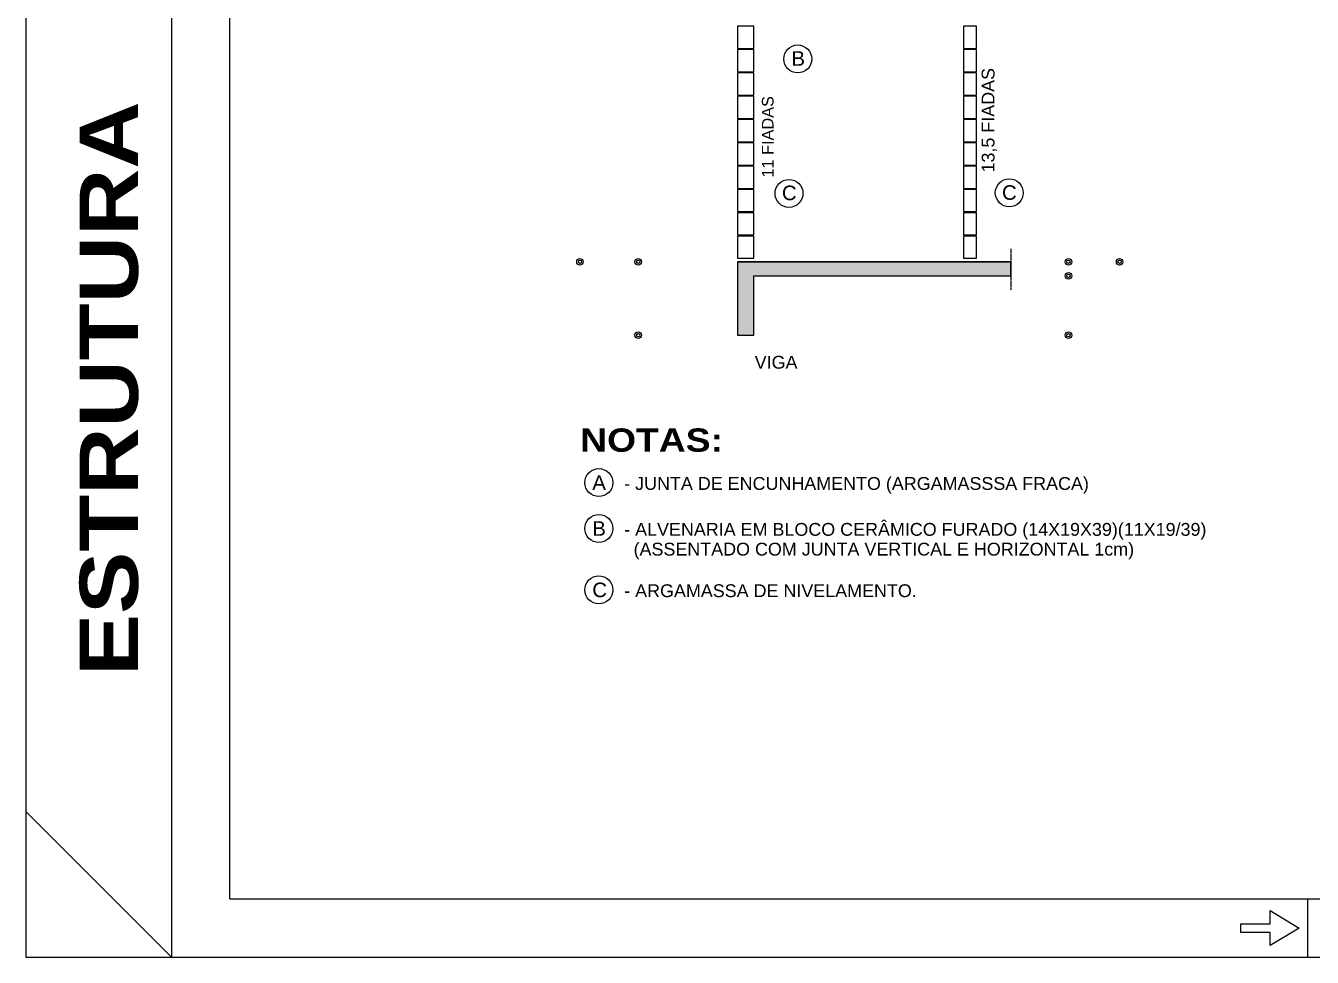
# Model space of a CAD drawing. Extents: x -15895 to 12929, y -2522 to 15173.
# Drawn here: x -15895 to -14791, y 10673 to 11472 of the extents above; entities that cross this region are included whole.
import ezdxf

# ---------------------------------------------------------------- set-up
doc = ezdxf.new("R2010")
doc.units = 0
doc.linetypes.add('ESTILO_TQS_0007', pattern=[2.1, 1.5, -0.2, 0.2, -0.2])
for name, color, linetype in [('MTH-108', 1, 'Continuous'), ('MTH-14', 2, 'Continuous'), ('MTH-179', 1, 'Continuous'), ('MTH-230', 1, 'Continuous'), ('MTH-231', 1, 'Continuous'), ('MTH-EIXO-217', 8, 'Continuous'), ('MTH-LINHA-CORTE', 5, 'Continuous'), ('MTH-MARGEM', 5, 'Continuous'), ('MTH-SIMB_COTA', 3, 'Continuous'), ('MTH-SOMBRA21', 150, 'Continuous'), ('MTH-TXT', 4, 'Continuous'), ('MTH-TXT-NEGRITO', 5, 'Continuous'), ('MTH-TXT-NOTAS', 3, 'Continuous'), ('MTH-TXT2', 5, 'Continuous')]:
    doc.layers.add(name, color=color, linetype=linetype)
doc.styles.add('TQS_ARIAL', font='arial.ttf')
doc.styles.add('TQS_ARIAL_BLACK', font='ariblk.ttf')

msp = doc.modelspace()

# ---------------------------------------------------------------- linework, layer by layer
at = {"layer": 'MTH-108', "linetype": 'Continuous'}
for radius in [2.8, 1.4]:
    msp.add_circle((-14956.16, 11269.61), radius, dxfattribs=at)
at = {"layer": 'MTH-179', "linetype": 'Continuous'}
for p, q in [((-15894.64, 15172.93), (-15894.64, 10672.93)), ((-15769.64, 15172.93), (-15769.64, 10672.93)), ((-15894.64, 10797.93), (-15769.64, 10672.93)), ((-14794.64, 10672.93), (-14794.64, 10722.93)), ((-15894.64, 10672.93), (-8099.64, 10672.93))]:
    msp.add_line(p, q, dxfattribs=at)
msp.add_lwpolyline([(-14802.14, 10697.93), (-14827.14, 10682.93), (-14827.14, 10694.18), (-14852.14, 10694.18), (-14852.14, 10701.68), (-14827.14, 10701.68), (-14827.14, 10712.93), (-14802.14, 10697.93)], dxfattribs=at)
at = {"layer": 'MTH-230', "linetype": 'Continuous'}
for centre in [(-15232.28, 11443.61), (-15239.82, 11328.24), (-15050.82, 11328.74), (-15402.95, 11080.16), (-15402.95, 11040.77), (-15402.95, 10988.14)]:
    msp.add_circle(centre, 12, dxfattribs=at)
at = {"layer": 'MTH-231', "linetype": 'Continuous'}
for points in [[(-15269.98, 11471.61), (-15283.98, 11471.61), (-15283.98, 11452.61), (-15269.98, 11452.61), (-15269.98, 11471.61)], [(-15078.98, 11471.61), (-15089.98, 11471.61), (-15089.98, 11452.61), (-15078.98, 11452.61), (-15078.98, 11471.61)], [(-15269.98, 11451.61), (-15283.98, 11451.61), (-15283.98, 11432.61), (-15269.98, 11432.61), (-15269.98, 11451.61)], [(-15078.98, 11451.61), (-15089.98, 11451.61), (-15089.98, 11432.61), (-15078.98, 11432.61), (-15078.98, 11451.61)], [(-15269.98, 11431.61), (-15283.98, 11431.61), (-15283.98, 11412.61), (-15269.98, 11412.61), (-15269.98, 11431.61)], [(-15078.98, 11431.61), (-15089.98, 11431.61), (-15089.98, 11412.61), (-15078.98, 11412.61), (-15078.98, 11431.61)], [(-15269.98, 11411.61), (-15283.98, 11411.61), (-15283.98, 11392.61), (-15269.98, 11392.61), (-15269.98, 11411.61)], [(-15078.98, 11411.61), (-15089.98, 11411.61), (-15089.98, 11392.61), (-15078.98, 11392.61), (-15078.98, 11411.61)], [(-15269.98, 11391.61), (-15283.98, 11391.61), (-15283.98, 11372.61), (-15269.98, 11372.61), (-15269.98, 11391.61)], [(-15078.98, 11391.61), (-15089.98, 11391.61), (-15089.98, 11372.61), (-15078.98, 11372.61), (-15078.98, 11391.61)], [(-15269.98, 11371.61), (-15283.98, 11371.61), (-15283.98, 11352.61), (-15269.98, 11352.61), (-15269.98, 11371.61)], [(-15078.98, 11371.61), (-15089.98, 11371.61), (-15089.98, 11352.61), (-15078.98, 11352.61), (-15078.98, 11371.61)], [(-15269.98, 11351.61), (-15283.98, 11351.61), (-15283.98, 11332.61), (-15269.98, 11332.61), (-15269.98, 11351.61)], [(-15078.98, 11351.61), (-15089.98, 11351.61), (-15089.98, 11332.61), (-15078.98, 11332.61), (-15078.98, 11351.61)], [(-15269.98, 11331.61), (-15283.98, 11331.61), (-15283.98, 11312.61), (-15269.98, 11312.61), (-15269.98, 11331.61)], [(-15078.98, 11331.61), (-15089.98, 11331.61), (-15089.98, 11312.61), (-15078.98, 11312.61), (-15078.98, 11331.61)], [(-15269.98, 11311.61), (-15283.98, 11311.61), (-15283.98, 11292.61), (-15269.98, 11292.61), (-15269.98, 11311.61)], [(-15078.98, 11311.61), (-15089.98, 11311.61), (-15089.98, 11292.61), (-15078.98, 11292.61), (-15078.98, 11311.61)], [(-15269.98, 11291.61), (-15283.98, 11291.61), (-15283.98, 11272.61), (-15269.98, 11272.61), (-15269.98, 11291.61)], [(-15078.98, 11291.61), (-15089.98, 11291.61), (-15089.98, 11272.61), (-15078.98, 11272.61), (-15078.98, 11291.61)]]:
    msp.add_lwpolyline(points, dxfattribs=at)
at = {"layer": 'MTH-EIXO-217', "linetype": 'ESTILO_TQS_0007'}
msp.add_line((-15049.36, 11280.57), (-15049.36, 11245.17), dxfattribs=at)
at = {"layer": 'MTH-LINHA-CORTE', "linetype": 'Continuous'}
for p, q in [((-15283.98, 11269.61), (-15283.98, 11206.61)), ((-15283.98, 11269.61), (-15049.36, 11269.61)), ((-15269.98, 11206.61), (-15269.98, 11257.61)), ((-15269.98, 11257.61), (-15049.36, 11257.61)), ((-15283.98, 11206.61), (-15269.98, 11206.61))]:
    msp.add_line(p, q, dxfattribs=at)
at = {"layer": 'MTH-MARGEM', "linetype": 'Continuous'}
for q in [(-15719.64, 15122.93), (-8149.64, 10722.93)]:
    msp.add_line((-15719.64, 10722.93), q, dxfattribs=at)
at = {"layer": 'MTH-SIMB_COTA', "linetype": 'Continuous'}
for centre, radius in [((-15419.14, 11269.61), 2.8), ((-15419.14, 11269.61), 1.4), ((-15369.14, 11269.61), 2.8), ((-15369.14, 11269.61), 2.8), ((-15369.14, 11269.61), 1.4), ((-15369.14, 11269.61), 1.4), ((-15000.09, 11269.61), 2.8), ((-15000.09, 11269.61), 1.4), ((-15000.09, 11257.61), 2.8), ((-15000.09, 11257.61), 1.4), ((-15369.14, 11206.61), 2.8), ((-15369.14, 11206.61), 1.4), ((-15000.09, 11206.61), 2.8), ((-15000.09, 11206.61), 1.4)]:
    msp.add_circle(centre, radius, dxfattribs=at)
at = {"layer": 'MTH-SOMBRA21', "linetype": 'Continuous'}
msp.add_lwpolyline([(-15049.36, 11269.61), (-15283.98, 11269.61), (-15283.98, 11206.61), (-15269.98, 11206.61), (-15269.98, 11257.61), (-15049.36, 11257.61), (-15049.36, 11269.61)], dxfattribs=at)
for points in [[(-15283.98, 11206.61), (-15269.98, 11206.61), (-15283.98, 11269.61)], [(-15269.98, 11206.61), (-15269.98, 11257.61), (-15283.98, 11269.61)], [(-15283.98, 11269.61), (-15269.98, 11257.61), (-15049.36, 11269.61)], [(-15269.98, 11257.61), (-15049.36, 11257.61), (-15049.36, 11269.61)]]:
    msp.add_solid(points, dxfattribs=at)

# ---------------------------------------------------------------- texts
at = {"layer": 'MTH-14', "linetype": 'Continuous', "style": 'TQS_ARIAL'}
for s, height, p in [('13,5 FIADAS', 11, (-15063.51, 11346.19)), ('11 FIADAS', 10, (-15253.09, 11341.88))]:
    msp.add_text(s, height=height, rotation=90, dxfattribs=at).set_placement(p)
at = {"layer": 'MTH-TXT', "linetype": 'Continuous', "style": 'TQS_ARIAL'}
msp.add_text('VIGA', height=11, dxfattribs=at).set_placement((-15269.25, 11177.9))
at = {"layer": 'MTH-TXT-NEGRITO', "linetype": 'Continuous', "style": 'TQS_ARIAL_BLACK'}
msp.add_text('ESTRUTURA', height=50, rotation=90, dxfattribs=at).set_placement((-15798.36, 10914.2))
msp.add_text('NOTAS:', height=20, dxfattribs=at).set_placement((-15419, 11106.63))
at = {"layer": 'MTH-TXT-NOTAS', "linetype": 'Continuous', "style": 'TQS_ARIAL'}
for s, height, p in [('A', 12.5, (-15408.55, 11073.9)), ('- JUNTA DE ENCUNHAMENTO (ARGAMASSSA FRACA)', 11, (-15381.19, 11073.91)), ('B', 12.5, (-15408.55, 11034.5)), ('- ALVENARIA EM BLOCO CERÂMICO FURADO (14X19X39)(11X19/39)', 11, (-15381.19, 11034.52)), ('(ASSENTADO COM JUNTA VERTICAL E HORIZONTAL 1cm)', 11, (-15373.14, 11017.57)), ('C', 12.5, (-15408.55, 10981.88)), ('- ARGAMASSA DE NIVELAMENTO.', 11, (-15381.19, 10981.89))]:
    msp.add_text(s, height=height, dxfattribs=at).set_placement(p)
at = {"layer": 'MTH-TXT2', "linetype": 'Continuous', "style": 'TQS_ARIAL'}
for s, p in [('B', (-15237.68, 11437.76)), ('C', (-15245.87, 11322.45)), ('C', (-15057.05, 11322.77))]:
    msp.add_text(s, height=12.5, dxfattribs=at).set_placement(p)

doc.saveas('drawing.dxf')
